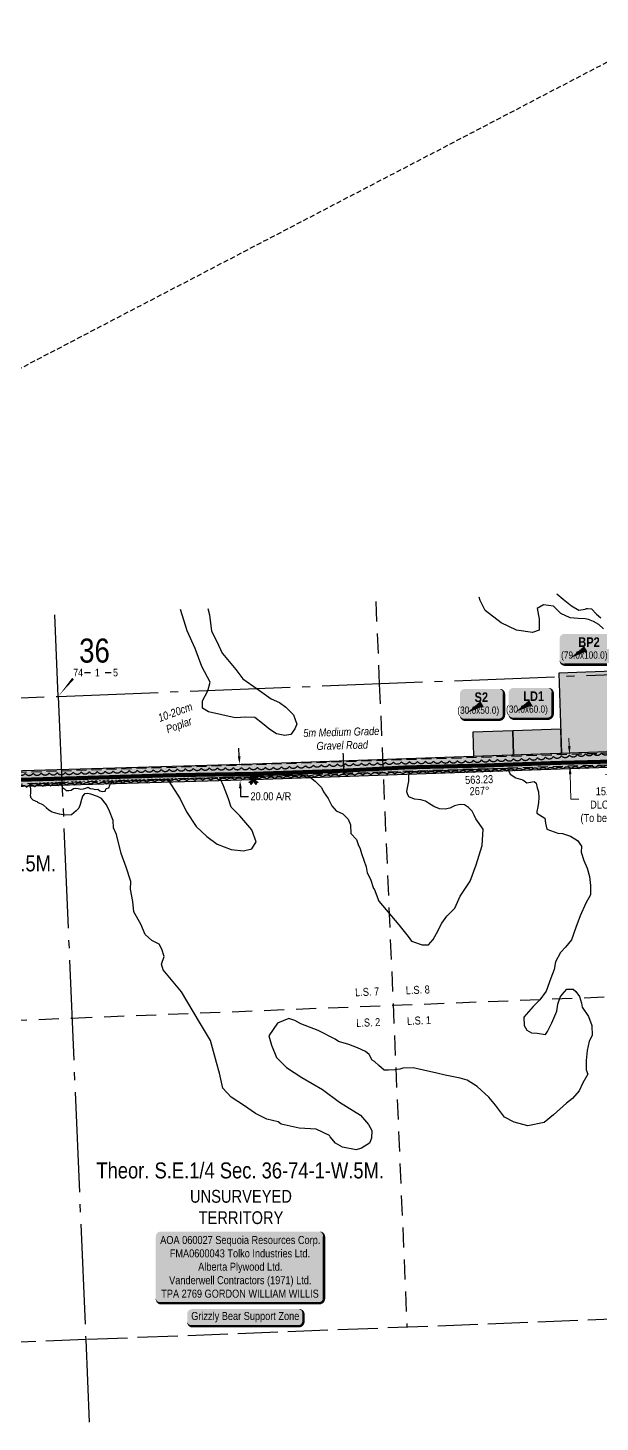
# Model space of a CAD drawing. Extents: x 686944 to 691954, y 6148394 to 6152199.
# Drawn here: x 688731 to 689446, y 6148460 to 6150202 of the extents above; entities that cross this region are included whole.
import ezdxf
from ezdxf.enums import TextEntityAlignment as Align

# ---------------------------------------------------------------- set-up
doc = ezdxf.new("R2010")
doc.units = 0
doc.header["$LTSCALE"] = 5
doc.header["$PDSIZE"] = 0.5
for name, pattern in [('0', [1, 1, 0]), ('foc-ACCESSROAD', [3.75, 2.5, -1.25]), ('foc-LSD', [8, 5, -3]), ('foc-QUARTERLINE', [33, 25, -3, 2, -3]), ('foc-TIELINE', [1.875, 1.25, -0.625]), ('foc-TOPO', [1, 0.2, -0.8]), ('foc-UNSURVEYED', [12.5, 10, -2.5])]:
    doc.linetypes.add(name, pattern=pattern)
doc.layers.get('Defpoints').update_dxf_attribs({"color": 9})
for name, color, linetype in [('10', 1, 'Continuous'), ('9', 3, 'Continuous'), ('AS-ROADS', 254, 'Continuous'), ('AS-SURFACE IMPACT', 7, 'Continuous'), ('AS-WILDLIFE-BLOCK', 131, 'Continuous'), ('C-SYMBOL', 7, 'Continuous'), ('F-AR', 190, 'foc-ACCESSROAD'), ('L-BD', 7, 'Continuous'), ('L-MON', 1, 'Continuous'), ('L-SECLBL', 7, 'Continuous'), ('L-SECQ', 8, 'foc-QUARTERLINE'), ('L-SECTION-LSD', 7, 'foc-LSD'), ('L-TIE', 7, 'foc-TIELINE'), ('L-UNS-T', 3, 'Continuous'), ('L-USEC', 7, 'foc-UNSURVEYED'), ('P-PROPOSED', 10, 'Continuous'), ('P-PROPOSED-H', 21, 'Continuous'), ('P-TEMP-BLOCKS', 250, 'Continuous'), ('P-TEMP-H', 41, 'Continuous'), ('P-TEMP_WORKSPACE', 46, 'Continuous'), ('P-TXT', 4, 'Continuous'), ('T-BUSH', 110, '0'), ('T-BUSH-T', 110, 'Continuous'), ('T-GENERAL', 48, 'foc-TOPO'), ('WETLAND', 143, 'Continuous')]:
    doc.layers.add(name, color=color, linetype=linetype)
doc.layers.add('F-AR-T', color=190, linetype='Continuous', lineweight=9)
doc.layers.add('T-TEXT', color=48, linetype='Continuous', lineweight=18)
doc.styles.add('100L', font='', dxfattribs={"height": 11})
doc.styles.add('175L', font='', dxfattribs={"height": 20})
doc.styles.add('80', font='', dxfattribs={"height": 10})
doc.styles.add('80CG', font='', dxfattribs={"height": 10})
doc.styles.add('80L', font='', dxfattribs={"height": 10})
doc.styles.add('BOLD', font='')
doc.styles.add('SIMPLEX', font='')
doc.styles.get('100L').set_extended_font_data('Arial Narrow')
doc.styles.get('175L').set_extended_font_data('Arial Narrow')
doc.styles.get('80').set_extended_font_data('Arial Narrow')
doc.styles.get('80CG').set_extended_font_data('Arial Narrow')
doc.styles.get('80L').set_extended_font_data('Arial Narrow')
doc.styles.get('BOLD').set_extended_font_data('Arial Narrow', bold=True)
doc.styles.get('SIMPLEX').set_extended_font_data('Arial Narrow')
doc.dimstyles.new('Compass 5 000', dxfattribs={"dimscale": 5, "dimtxt": 9, "dimasz": 2, "dimexe": 0.2, "dimexo": 0.0625, "dimgap": 0.5, "dimtad": 0, "dimtih": 1, "dimtoh": 1, "dimzin": 0, "dimdsep": 46, "dimtxsty": '80CG', "dimcen": 0.1, "dimse1": 1, "dimse2": 1, "dimclrd": 256, "dimclrt": 256, "dimaunit": 1, "dimadec": 4, "dimazin": 0, "dimtfac": 0.06, "dimtofl": 0, "dimtmove": 0, "dimatfit": 1, "dimfxl": 0.2, "dimtolj": 1, "dimtzin": 0, "dimlwd": -1, "dimarcsym": 0})

# ---------------------------------------------------------------- blocks, each defined once
blk = doc.blocks.new('L-SECLBL')
at = {"layer": '9', "color": 7}
for p, q in [((-5.1, -27.8), (-12.3, -27.8)), ((20.7, -27.8), (13.5, -27.8))]:
    blk.add_line(p, q, dxfattribs=at)
at = {"layer": '10', "color": 2, "style": 'SIMPLEX'}
blk.add_attdef('SEC', text='', height=30, dxfattribs=at).set_placement((0, 0), align=Align.MIDDLE)
at = {"layer": '10', "color": 5, "style": '80L'}
blk.add_attdef('TWP', text='', height=9.5, dxfattribs=at).set_placement((-14.4, -27.4), align=Align.MIDDLE_RIGHT)
blk.add_attdef('RGE', text='', height=9.5, dxfattribs=at).set_placement((3.6, -27.4), align=Align.MIDDLE_CENTER)
blk.add_attdef('MER', text='', height=9.5, dxfattribs=at).set_placement((23.2, -27.4), align=Align.MIDDLE_LEFT)
blk = doc.blocks.new('*U46')
h = blk.add_hatch(color=255)
edge = h.paths.add_edge_path()
edge.add_line((-99, -45.5), (99, -45.5))
edge.add_arc((99, -39.5), 6, 270, 360)
edge.add_line((105, -39.5), (105, 38))
edge.add_arc((99, 38), 6, 0, 90)
edge.add_line((99, 44), (-99, 44))
edge.add_arc((-99, 38), 6, 90, 180)
edge.add_line((-105, 38), (-105, -39.5))
edge.add_arc((-99, -39.5), 6, 180, 270)
at = {"color": 44, "flags": 128}
blk.add_lwpolyline([(-99, -45.5, 3, 3, 0), (99, -45.5, 3, 3, 0.414214), (105, -39.5, 3, 3, 0), (105, 38, 3, 0, 0.414214), (99, 44, 0, 0, 0), (-99, 44, 0, 0, 0.414214), (-105, 38, 0, 0, 0), (-105, -39.5, 0, 3, 0.414214)], format="xyseb", close=True, dxfattribs=at)
at = {"color": 44, "style": '80'}
blk.add_attdef('ENTER_TEXT_001', (-36, -5), '', height=10, dxfattribs=at)
blk = doc.blocks.new('*D52')
at = {"layer": 'Defpoints', "color": 0, "transparency": 16777216}
for p in [(689294.9, 6149291), (689295.4, 6149276), (689408.1, 6149279.7)]:
    blk.add_point(p, dxfattribs=at)
at = {"layer": 'F-AR-T', "transparency": 16777216}
for p, q in [((689407.2, 6149304.7), (689406.9, 6149314.7)), ((689408.4, 6149269.7), (689409.4, 6149238.5)), ((689409.4, 6149238.5), (689419.4, 6149238.5))]:
    blk.add_line(p, q, dxfattribs=at)
for points in [[(689408.9, 6149304.8), (689405.6, 6149304.6), (689407.6, 6149294.7)], [(689410.1, 6149269.8), (689406.7, 6149269.6), (689408.1, 6149279.7)]]:
    blk.add_solid(points, dxfattribs=at)
at = {"layer": 'F-AR-T', "transparency": 16777216, "insert": (689465.8, 6149238.5), "char_height": 10, "attachment_point": 5, "style": '80CG'}
blk.add_mtext('\\A1;Tolko\\P15.00 A/R\\PDLO 980747\\P(To be Amended)', dxfattribs=at)
blk = doc.blocks.new('TEMP')
h = blk.add_hatch(color=255)
h.dxf.hatch_style = 1
h.paths.add_polyline_path([(0, 0.25), (-0.67, 1.15), (-0.67, 0.67), (-1.15, 0.67), (-0.25, 0), (-1.15, -0.67), (-0.67, -0.67), (-0.67, -1.15), (0, -0.25), (0.67, -1.15), (0.67, -0.67), (1.15, -0.67), (0.25, 0), (1.15, 0.67), (0.67, 0.67), (0.67, 1.15)])
h.paths.add_polyline_path([(0.57, 0.85), (0.57, 0.57), (0.85, 0.57), (0.08, 0), (0.85, -0.57), (0.57, -0.57), (0.57, -0.85), (0, -0.08), (-0.57, -0.85), (-0.57, -0.57), (-0.85, -0.57), (-0.08, 0), (-0.85, 0.57), (-0.57, 0.57), (-0.57, 0.85), (0, 0.08)], flags=16)
h = blk.add_hatch(color=1)
h.dxf.hatch_style = 1
h.paths.add_polyline_path([(0, 0.08), (-0.57, 0.85), (-0.57, 0.57), (-0.85, 0.57), (-0.08, 0), (-0.85, -0.57), (-0.57, -0.57), (-0.57, -0.85), (0, -0.08), (0.57, -0.85), (0.57, -0.57), (0.85, -0.57), (0.08, 0), (0.85, 0.57), (0.57, 0.57), (0.57, 0.85)])
at = {"color": 1}
for p, q in [((-0.08, 0), (0.08, 0)), ((0, 0.08), (0, -0.08))]:
    blk.add_line(p, q, dxfattribs=at)
at = {"color": 255, "flags": 128}
blk.add_lwpolyline([(-0.25, 0), (-1.15, 0.67), (-0.67, 0.67), (-0.67, 1.15), (0, 0.25), (0.67, 1.15), (0.67, 0.67), (1.15, 0.67), (0.25, 0), (1.15, -0.67), (0.67, -0.67), (0.67, -1.15), (0, -0.25), (-0.67, -1.15), (-0.67, -0.67), (-1.15, -0.67)], close=True, dxfattribs=at)
at = {"color": 1, "flags": 128}
blk.add_lwpolyline([(-0.08, 0), (-0.85, 0.57), (-0.57, 0.57), (-0.57, 0.85), (0, 0.08), (0.57, 0.85), (0.57, 0.57), (0.85, 0.57), (0.08, 0), (0.85, -0.57), (0.57, -0.57), (0.57, -0.85), (0, -0.08), (-0.57, -0.85), (-0.57, -0.57), (-0.85, -0.57)], close=True, dxfattribs=at)
blk = doc.blocks.new('*D71')
at = {"layer": 'Defpoints', "color": 0, "transparency": 16777216}
for p in [(689474.9, 6149298.8), (688995.5, 6149282), (689475.6, 6149278.9)]:
    blk.add_point(p, dxfattribs=at)
at = {"layer": 'P-TXT', "transparency": 16777216}
for p, q in [((688995.2, 6149292), (688994.8, 6149302)), ((688996.6, 6149252), (688996.9, 6149242)), ((688996.9, 6149242), (689006.9, 6149242))]:
    blk.add_line(p, q, dxfattribs=at)
for points in [[(688996.9, 6149292.1), (688993.5, 6149291.9), (688995.5, 6149282)], [(688998.3, 6149252.1), (688994.9, 6149252), (688996.2, 6149262)]]:
    blk.add_solid(points, dxfattribs=at)
at = {"layer": 'P-TXT', "transparency": 16777216, "insert": (689034.7, 6149242), "char_height": 10, "attachment_point": 5, "style": '80CG'}
blk.add_mtext('\\A1;20.00 A/R', dxfattribs=at)
blk = doc.blocks.new('*U75')
h = blk.add_hatch(color=191)
edge = h.paths.add_edge_path()
edge.add_line((-21.5, -20), (21.5, -20))
edge.add_arc((21.5, -14), 6, 270, 360)
edge.add_line((27.5, -14), (27.5, 12.5))
edge.add_arc((21.5, 12.5), 6, 0, 90)
edge.add_line((21.5, 18.5), (-21.5, 18.5))
edge.add_arc((-21.5, 12.5), 6, 90, 180)
edge.add_line((-27.5, 12.5), (-27.5, -14))
edge.add_arc((-21.5, -14), 6, 180, 270)
at = {"color": 250, "flags": 128}
blk.add_lwpolyline([(-21.5, -20, 3, 3, 0), (21.5, -20, 3, 3, 0.414214), (27.5, -14, 3, 3, 0), (27.5, 12.5, 3, 0, 0.414214), (21.5, 18.5, 0, 0, 0), (-21.5, 18.5, 0, 0, 0.414214), (-27.5, 12.5, 0, 0, 0), (-27.5, -14, 0, 3, 0.414214)], format="xyseb", close=True, dxfattribs=at)
at = {"flags": 128}
blk.add_lwpolyline([(-19.1, -11.7, 0, 7.5, 0), (0, 0, 0, 0, 0)], format="xyseb", dxfattribs=at)
at = {"color": 250}
for tag, p, height, style in [('TEMP_AREA_W1_001', (-9.2, 2.2), 12, 'BOLD'), ('ENTER_TEXT_001', (-30.7, -12.5), 9, '80')]:
    blk.add_attdef(tag, p, '', height=height, dxfattribs=dict(at, style=style))
blk = doc.blocks.new('*U76')
h = blk.add_hatch(color=191)
edge = h.paths.add_edge_path()
edge.add_line((-26.5, -20), (26.5, -20))
edge.add_arc((26.5, -14), 6, 270, 360)
edge.add_line((32.5, -14), (32.5, 12.5))
edge.add_arc((26.5, 12.5), 6, 0, 90)
edge.add_line((26.5, 18.5), (-26.5, 18.5))
edge.add_arc((-26.5, 12.5), 6, 90, 180)
edge.add_line((-32.5, 12.5), (-32.5, -14))
edge.add_arc((-26.5, -14), 6, 180, 270)
at = {"color": 250, "flags": 128}
blk.add_lwpolyline([(-26.5, -20, 3, 3, 0), (26.5, -20, 3, 3, 0.414214), (32.5, -14, 3, 3, 0), (32.5, 12.5, 3, 0, 0.414214), (26.5, 18.5, 0, 0, 0), (-26.5, 18.5, 0, 0, 0.414214), (-32.5, 12.5, 0, 0, 0), (-32.5, -14, 0, 3, 0.414214)], format="xyseb", close=True, dxfattribs=at)
at = {"flags": 128}
blk.add_lwpolyline([(-19.1, -11.7, 0, 7.5, 0), (0, 0, 0, 0, 0)], format="xyseb", dxfattribs=at)
at = {"color": 250}
for tag, p, height, style in [('TEMP_AREA_W1_001', (-9.2, 2.2), 12, 'BOLD'), ('ENTER_TEXT_001', (-30.7, -12.5), 9, '80')]:
    blk.add_attdef(tag, p, '', height=height, dxfattribs=dict(at, style=style))
blk = doc.blocks.new('*U86')
h = blk.add_hatch(color=255)
edge = h.paths.add_edge_path()
edge.add_line((-66.5, -11.5), (66.5, -11.5))
edge.add_arc((66.5, -5.5), 6, 270, 360)
edge.add_line((72.5, -5.5), (72.5, 4))
edge.add_arc((66.5, 4), 6, 0, 90)
edge.add_line((66.5, 10), (-66.5, 10))
edge.add_arc((-66.5, 4), 6, 90, 180)
edge.add_line((-72.5, 4), (-72.5, -5.5))
edge.add_arc((-66.5, -5.5), 6, 180, 270)
at = {"color": 131, "flags": 128}
blk.add_lwpolyline([(-66.5, -11.5, 3, 3, 0), (66.5, -11.5, 3, 3, 0.414214), (72.5, -5.5, 3, 3, 0), (72.5, 4, 3, 0, 0.414214), (66.5, 10, 0, 0, 0), (-66.5, 10, 0, 0, 0.414214), (-72.5, 4, 0, 0, 0), (-72.5, -5.5, 0, 3, 0.414214)], format="xyseb", close=True, dxfattribs=at)
at = {"color": 131, "style": '80'}
blk.add_attdef('ENTER_TEXT_001', (-36, -5), '', height=10, dxfattribs=at)

msp = doc.modelspace()

# ---------------------------------------------------------------- hatches: boundary and pattern name
at = {"layer": 'P-PROPOSED-H'}
h = msp.add_hatch(color=256, dxfattribs=at)
h.dxf.hatch_style = 1
h.paths.add_polyline_path([(687654.485, 6149219.345), (687653.756, 6149239.33), (687988.175, 6149251.529), (687987.846, 6149246.527), (687995.889, 6149246.82), (687996.218, 6149251.822), (688010.602, 6149252.347), (688523.204, 6149268.607), (689012.31, 6149282.59), (689574.926, 6149302.356), (689575.784, 6149282.375), (689012.947, 6149262.602), (688523.807, 6149248.618), (688011.284, 6149232.36), (687994.898, 6149231.762), (687986.855, 6149231.469)])
at = {"layer": 'P-TEMP-H'}
h = msp.add_hatch(color=256, dxfattribs=at)
h.dxf.hatch_style = 1
h.paths.add_polyline_path([(689473.157, 6149398.833), (689394.212, 6149396.06), (689397.723, 6149296.13), (689476.667, 6149298.904)])
h = msp.add_hatch(color=256, dxfattribs=at)
h.dxf.hatch_style = 1
h.paths.add_polyline_path([(689287.801, 6149292.268), (689337.765, 6149294.024), (689336.712, 6149324.003), (689286.747, 6149322.247)])
h = msp.add_hatch(color=256, dxfattribs=at)
h.dxf.hatch_style = 1
h.paths.add_polyline_path([(689337.765, 6149294.024), (689397.723, 6149296.13), (689396.67, 6149326.109), (689336.712, 6149324.003)])

# ---------------------------------------------------------------- linework, layer by layer
at = {"layer": 'AS-ROADS', "const_width": 5, "flags": 128}
msp.add_lwpolyline([(688703.328, 6149262.095), (688803.163, 6149265.018), (688909.789, 6149268.34), (689012.755, 6149270.099), (689117.363, 6149273.668), (689204.207, 6149278.146), (689301.887, 6149280.52), (689390.27, 6149283.681), (689469.855, 6149285.726)], dxfattribs=at)
at = {"layer": 'F-AR', "flags": 128}
msp.add_lwpolyline([(687049.245, 6149211.658), (687149.161, 6149215.509), (687329.503, 6149222.486), (687349.616, 6149223.24), (687355.096, 6149223.446), (687951.074, 6149245.185), (687981.226, 6149246.285), (687987.846, 6149246.527), (687995.889, 6149246.82), (688447.522, 6149263.294), (688773.156, 6149273.947), (689420.018, 6149295.109), (689575.062, 6149299.192), (689575.706, 6149284.193), (689420.461, 6149280.104), (688773.799, 6149258.949), (688448.041, 6149248.291), (688011.284, 6149232.36), (688003.282, 6149232.068), (687981.867, 6149231.287), (687951.714, 6149230.187), (687355.659, 6149208.445), (687149.8, 6149200.512), (687049.883, 6149196.661)], dxfattribs=at)
at = {"layer": 'L-SECLBL', "flags": 128}
msp.add_lwpolyline([(688769.175, 6149366.852, 0, 3, 0), (688787.703, 6149389.139, 3, 3, 0)], format="xyseb", dxfattribs=at)
at = {"layer": 'L-SECQ'}
for p, q in [((688769.175, 6149366.851), (688764.808, 6149468.742)), ((688769.174, 6149366.852), (689570.792, 6149398.619)), ((687967.372, 6149335.076), (688769.175, 6149366.851)), ((688769.174, 6149366.852), (688803.619, 6148563.209)), ((688803.619, 6148563.209), (688808.034, 6148460.199))]:
    msp.add_line(p, q, dxfattribs=at)
at = {"layer": 'L-SECTION-LSD'}
for p, q in [((689165.663, 6149485.601), (689170.08, 6149382.739)), ((689170.08, 6149382.739), (689204.602, 6148578.778)), ((688786.397, 6148965.031), (689588.266, 6148996.933)), ((688385.459, 6148949.08), (688786.397, 6148965.031))]:
    msp.add_line(p, q, dxfattribs=at)
at = {"layer": 'L-TIE'}
msp.add_line((687654.485, 6149219.345), (689536.294, 6150202.057), dxfattribs=at)
at = {"layer": 'L-USEC'}
for p, q in [((689605.327, 6148594.337), (688803.619, 6148563.209)), ((688803.619, 6148563.209), (688001.696, 6148531.18)), ((688803.619, 6148563.209), (688803.619, 6148563.209))]:
    msp.add_line(p, q, dxfattribs=at)
at = {"layer": 'P-PROPOSED', "flags": 128}
msp.add_lwpolyline([(687654.485, 6149219.345), (687653.756, 6149239.33), (687988.175, 6149251.529), (687987.846, 6149246.527), (687995.889, 6149246.82), (687996.218, 6149251.822), (688010.602, 6149252.347), (688523.204, 6149268.607), (689012.31, 6149282.59), (689574.926, 6149302.356), (689575.784, 6149282.375), (689012.947, 6149262.602), (688523.807, 6149248.618), (688011.284, 6149232.36), (687994.898, 6149231.762), (687986.855, 6149231.469), (687654.485, 6149219.345), (687654.485, 6149219.345)], close=True, dxfattribs=at)
at = {"layer": 'P-TEMP_WORKSPACE', "flags": 128}
for points in [[(689473.157, 6149398.833), (689394.212, 6149396.06), (689397.723, 6149296.13), (689476.667, 6149298.904)], [(689287.801, 6149292.268), (689337.765, 6149294.024), (689336.712, 6149324.003), (689286.747, 6149322.247)], [(689337.765, 6149294.024), (689397.723, 6149296.13), (689396.67, 6149326.109), (689336.712, 6149324.003)]]:
    msp.add_lwpolyline(points, close=True, dxfattribs=at)
at = {"layer": 'T-BUSH', "flags": 128}
for points in [[(688353.319, 6149284.781, 0.52056705), (688349.415, 6149275.591, 0.52056705), (688347.165, 6149265.848, 0.52056705), (688348.784, 6149258.4, 0.52056705), (688358.777, 6149258.772, 0.52056705), (688368.769, 6149259.144, 0.52056705), (688378.761, 6149259.516, 0.52056705), (688388.753, 6149259.888, 0.52056705), (688398.746, 6149260.245, 0.52056705), (688408.742, 6149260.482, 0.52056705), (688418.739, 6149260.719, 0.52056705), (688428.735, 6149260.956, 0.52056705), (688438.731, 6149261.193, 0.52056705), (688448.727, 6149261.43, 0.52056705), (688458.722, 6149261.711, 0.52056705), (688468.714, 6149262.107, 0.52056705), (688478.705, 6149262.503, 0.52056705), (688488.696, 6149262.899, 0.52056705), (688498.687, 6149263.296, 0.52056705), (688508.679, 6149263.692, 0.52056705), (688518.674, 6149263.976, 0.52056705), (688528.669, 6149264.243, 0.52056705), (688538.665, 6149264.51, 0.52056705), (688548.66, 6149264.777, 0.52056705), (688558.656, 6149265.044, 0.52056705), (688568.651, 6149265.311, 0.52056705), (688578.646, 6149265.614, 0.52056705), (688588.639, 6149265.953, 0.52056705), (688598.633, 6149266.293, 0.52056705), (688608.626, 6149266.632, 0.52056705), (688618.619, 6149266.971, 0.52056705), (688628.613, 6149267.31, 0.52056705), (688638.592, 6149267.938, 0.52056705), (688648.569, 6149268.601, 0.52056705), (688658.468, 6149269.931, 0.52056705), (688668.328, 6149271.593, 0.52056705), (688678.188, 6149273.254, 0.52056705), (688688.111, 6149273.519, 0.52056705), (688698.077, 6149272.702, 0.52056705), (688708.043, 6149271.886, 0.52056705), (688718.008, 6149271.069, 0.52056705), (688727.987, 6149270.692, 0.52056705), (688737.984, 6149270.907, 0.52056705), (688747.981, 6149271.122, 0.52056705), (688757.978, 6149271.336, 0.52056705), (688767.974, 6149271.58, 0.52056705), (688777.969, 6149271.869, 0.52056705), (688787.964, 6149272.157, 0.52056705), (688797.959, 6149272.446, 0.52056705), (688807.954, 6149272.735, 0.52056705), (688817.948, 6149273.029, 0.52056705), (688827.943, 6149273.336, 0.52056705), (688837.937, 6149273.644, 0.52056705), (688847.932, 6149273.952, 0.52056705), (688857.926, 6149274.259, 0.52056705), (688867.92, 6149274.567, 0.52056705), (688877.915, 6149274.874, 0.52056705), (688887.909, 6149275.188, 0.52056705), (688897.903, 6149275.516, 0.52056705), (688907.896, 6149275.843, 0.52056705), (688917.89, 6149276.17, 0.52056705), (688927.884, 6149276.497, 0.52056705), (688937.878, 6149276.824, 0.52056705), (688947.872, 6149277.151, 0.52056705), (688957.865, 6149277.478, 0.52056705), (688967.863, 6149277.643, 0.52056705), (688977.861, 6149277.743, 0.52056705), (688987.86, 6149277.843, 0.52056705), (688997.858, 6149277.942, 0.52056705), (689007.857, 6149278.042, 0.52056705), (689017.856, 6149278.142, 0.52056705), (689027.854, 6149278.241, 0.52056705), (689037.853, 6149278.35, 0.52056705), (689047.838, 6149278.879, 0.52056705), (689057.823, 6149279.408, 0.52056705), (689067.808, 6149279.937, 0.52056705), (689077.793, 6149280.466, 0.52056705), (689087.778, 6149280.995, 0.52056705), (689097.763, 6149281.524, 0.52056705), (689107.748, 6149282.053, 0.52056705), (689117.735, 6149282.538, 0.52056705), (689127.729, 6149282.87, 0.52056705), (689137.723, 6149283.202, 0.52056705), (689147.716, 6149283.534, 0.52056705), (689157.71, 6149283.866, 0.52056705), (689167.703, 6149284.198, 0.52056705), (689177.697, 6149284.53, 0.52056705), (689187.691, 6149284.862, 0.52056705), (689197.684, 6149285.195, 0.52056705), (689207.681, 6149285.395, 0.52056705), (689217.679, 6149285.581, 0.52056705), (689227.676, 6149285.768, 0.52056705), (689237.673, 6149285.955, 0.52056705), (689247.671, 6149286.141, 0.52056705), (689257.668, 6149286.328, 0.52056705), (689267.665, 6149286.515, 0.52056705), (689277.663, 6149286.704, 0.52056705), (689287.655, 6149287.081, 0.52056705), (689297.647, 6149287.459, 0.52056705), (689307.639, 6149287.837, 0.52056705), (689317.631, 6149288.215, 0.52056705), (689327.623, 6149288.592, 0.52056705), (689337.615, 6149288.97, 0.52056705), (689347.607, 6149289.348, 0.52056705), (689357.599, 6149289.726, 0.52056705), (689367.583, 6149290.231, 0.52056705), (689377.547, 6149291.061, 0.52056705), (689387.512, 6149291.891, 0.52056705), (689397.477, 6149292.722, 0.52056705), (689407.441, 6149293.552, 0.52056705), (689417.406, 6149294.383, 0.52056705), (689427.37, 6149295.213, 0.52056705), (689437.357, 6149295.7, 0.52056705), (689447.346, 6149296.157, 0.52056705), (689457.334, 6149296.614, 0.52056705), (689467.323, 6149297.07, 0.52056705), (689477.312, 6149297.527, 0.52056705), (689487.3, 6149297.984, 0.52056705), (689497.289, 6149298.44, 0.52056705), (689507.28, 6149298.85, 0.52056705), (689517.272, 6149299.223, 0.52056705), (689527.264, 6149299.597, 0.52056705), (689537.256, 6149299.97, 0.52056705), (689547.248, 6149300.343, 0.52056705), (689557.24, 6149300.717, 0.52056705), (689567.235, 6149300.983, 0.52056705), (689577.234, 6149301.078, 0.52056705), (689587.232, 6149301.172, 0.52056705), (689597.231, 6149301.267, 0.52056705), (689607.23, 6149301.362, 0.52056705), (689617.16, 6149302.279, 0.52056705), (689627.038, 6149303.833, 0.52056705), (689636.916, 6149305.387, 0.52056705), (689646.793, 6149306.941, 0.52056705), (689656.671, 6149308.495, 0.52056705), (689666.548, 6149310.049, 0.52056705), (689676.426, 6149311.603, 0.52056705), (689686.304, 6149313.157, 0.52056705), (689695.852, 6149315.965, 0.52056705), (689705.22, 6149319.462, 0.52056705), (689714.587, 6149322.96, 0.52056705), (689723.759, 6149326.879, 0.52056705), (689732.483, 6149331.765, 0.52056705), (689741.207, 6149336.651, 0.52056705), (689749.931, 6149341.537, 0.52056705), (689758.655, 6149346.424, 0.52056705), (689767.24, 6149351.546, 0.52056705), (689775.755, 6149356.788, 0.52056705), (689784.27, 6149362.029, 0.52056705), (689792.786, 6149367.271, 0.52056705), (689801.301, 6149372.512, 0.52056705), (689809.816, 6149377.754, 0.52056705), (689818.331, 6149382.995, 0.52056705), (689826.847, 6149388.237, 0.52056705), (689835.132, 6149393.827, 0.52056705), (689843.299, 6149399.595, 0.52056705), (689851.467, 6149405.363, 0.52056705), (689859.635, 6149411.131, 0.52056705), (689867.803, 6149416.899, 0.52056705), (689875.97, 6149422.668, 0.52056705), (689884.138, 6149428.436, 0.52056705), (689892.306, 6149434.204, 0.52056705), (689900.473, 6149439.972, 0.52056705), (689908.835, 6149445.454, 0.52056705), (689917.214, 6149450.91, 0.52056705), (689925.594, 6149456.366, 0.52056705), (689933.973, 6149461.822, 0.52056705), (689942.352, 6149467.278, 0.52056705), (689951.134, 6149472.003, 0.52056705), (689960.244, 6149476.124, 0.52056705), (689969.691, 6149479.148, 0.52056705), (689979.556, 6149480.78, 0.52056705), (689989.421, 6149482.412, 0.52056705), (689999.411, 6149482.442, 0.52056705), (690009.409, 6149482.333, 0.52056705), (690019.408, 6149482.224, 0.52056705), (690029.406, 6149482.16, 0.52056705), (690039.405, 6149482.138, 0.52056705), (690049.405, 6149482.116, 0.52056705), (690059.404, 6149482.094, 0.52056705), (690069.403, 6149482.073, 0.52056705), (690079.402, 6149482.051, 0.52056705), (690088.992, 6149484.275, 0.52056705), (690098.341, 6149487.822, 0.52056705), (690107.026, 6149492.363, 0.52056705), (690113.884, 6149499.639, 0.52056705), (690120.49, 6149507.14, 0.52056705), (690126.927, 6149514.792, 0.52056705), (690133.364, 6149522.444, 0.52056705), (690139.801, 6149530.095, 0.52056705), (690146.238, 6149537.747, 0.52056705), (690152.675, 6149545.398, 0.52056705), (690158.977, 6149553.158, 0.52056705), (690164.998, 6149561.141, 0.52056705), (690171.221, 6149568.962, 0.52056705), (690177.713, 6149576.567, 0.52056705), (690184.177, 6149584.193, 0.52056705), (690189.6, 6149592.593, 0.52056705), (690195.023, 6149600.994, 0.52056705), (690200.446, 6149609.395, 0.52056705), (690205.977, 6149617.714, 0.52056705), (690212.674, 6149625.14, 0.52056705), (690219.371, 6149632.565, 0.52056705), (690225.553, 6149640.392, 0.52056705), (690231.12, 6149648.698, 0.52056705), (690236.687, 6149657.004, 0.52056705), (690242.253, 6149665.31, 0.52056705), (690247.82, 6149673.616, 0.52056705), (690253.387, 6149681.922, 0.52056705), (690258.742, 6149690.363, 0.52056705), (690263.889, 6149698.936, 0.52056705), (690269.035, 6149707.509, 0.52056705), (690274.182, 6149716.082, 0.52056705), (690279.328, 6149724.655, 0.52056705), (690284.474, 6149733.228, 0.52056705), (690289.621, 6149741.801, 0.52056705), (690294.767, 6149750.374, 0.52056705), (690299.458, 6149759.205, 0.52056705), (690304.149, 6149768.035, 0.52056705), (690308.839, 6149776.866, 0.52056705), (690313.53, 6149785.697, 0.52056705), (690319.281, 6149793.804, 0.52056705), (690325.823, 6149801.366, 0.52056705), (690332.365, 6149808.928, 0.52056705), (690338.907, 6149816.49, 0.52056705), (690345.372, 6149824.117, 0.52056705), (690351.751, 6149831.818, 0.52056705), (690358.129, 6149839.518, 0.52056705), (690364.508, 6149847.219, 0.52056705), (690370.886, 6149854.919, 0.52056705), (690377.264, 6149862.62, 0.52056705), (690383.643, 6149870.32, 0.52056705), (690390.021, 6149878.021, 0.52056705), (690396.4, 6149885.721, 0.52056705), (690402.669, 6149893.51, 0.52056705), (690408.892, 6149901.337, 0.52056705), (690415.115, 6149909.163, 0.52056705), (690421.339, 6149916.99, 0.52056705), (690427.562, 6149924.817, 0.52056705), (690435.815, 6149930.219, 0.52056705), (690444.665, 6149934.873, 0.52056705), (690453.569, 6149939.409, 0.52056705), (690462.897, 6149943.011, 0.52056705), (690472.225, 6149946.612, 0.52056705), (690481.553, 6149950.214, 0.52056705), (690490.911, 6149953.717, 0.52056705), (690500.674, 6149955.877, 0.52056705), (690510.437, 6149958.037, 0.52056705), (690520.2, 6149960.198, 0.52056705), (690529.965, 6149962.35, 0.52056705), (690539.962, 6149962.255, 0.52056705), (690549.96, 6149962.121, 0.52056705), (690559.958, 6149961.988, 0.52056705), (690569.956, 6149961.855, 0.52056705), (690579.926, 6149961.185, 0.52056705), (690589.881, 6149960.249, 0.52056705), (690599.836, 6149959.313, 0.52056705), (690609.792, 6149958.378, 0.52056705), (690619.747, 6149957.442, 0.52056705), (690629.702, 6149956.507, 0.52056705), (690639.638, 6149955.456, 0.52056705), (690649.296, 6149952.867, 0.52056705), (690658.954, 6149950.278, 0.52056705), (690668.612, 6149947.689, 0.52056705), (690677.746, 6149943.785, 0.52056705), (690686.509, 6149938.97, 0.52056705), (690695.273, 6149934.155, 0.52056705), (690703.26, 6149928.147, 0.52056705), (690711.261, 6149922.156, 0.52056705), (690719.835, 6149917.012, 0.52056705), (690728.409, 6149911.868, 0.52056705), (690736.979, 6149908.723, 0.52056705), (690745.531, 6149913.905, 0.52056705), (690751.557, 6149919.516, 0.52056705)], [(688356.956, 6149206.901, -0.52056705), (688353.764, 6149216.377, -0.52056705), (688351.35, 6149226.074, -0.52056705), (688355.455, 6149233.443, -0.52056705), (688361.312, 6149241.121, -0.52056705), (688370.251, 6149243, -0.52056705), (688380.242, 6149243.381, -0.52056705), (688390.234, 6149243.762, -0.52056705), (688400.226, 6149244.143, -0.52056705), (688410.218, 6149244.524, -0.52056705), (688420.211, 6149244.885, -0.52056705), (688430.204, 6149245.228, -0.52056705), (688440.197, 6149245.572, -0.52056705), (688450.19, 6149245.915, -0.52056705), (688460.183, 6149246.258, -0.52056705), (688470.177, 6149246.602, -0.52056705), (688480.17, 6149246.945, -0.52056705), (688490.163, 6149247.288, -0.52056705), (688500.156, 6149247.632, -0.52056705), (688510.15, 6149247.972, -0.52056705), (688520.143, 6149248.312, -0.52056705), (688530.136, 6149248.652, -0.52056705), (688540.13, 6149248.992, -0.52056705), (688550.123, 6149249.332, -0.52056705), (688560.116, 6149249.671, -0.52056705), (688570.11, 6149250.013, -0.52056705), (688580.101, 6149250.392, -0.52056705), (688590.093, 6149250.772, -0.52056705), (688600.085, 6149251.152, -0.52056705), (688610.077, 6149251.532, -0.52056705), (688620.07, 6149251.825, -0.52056705), (688630.067, 6149251.616, -0.52056705), (688640.064, 6149251.407, -0.52056705), (688650.061, 6149251.197, -0.52056705), (688660.058, 6149250.988, -0.52056705), (688670.054, 6149250.779, -0.52056705), (688680.049, 6149250.704, -0.52056705), (688690.034, 6149251.232, -0.52056705), (688700.02, 6149251.76, -0.52056705), (688710.005, 6149252.289, -0.52056705), (688719.99, 6149252.817, -0.52056705), (688729.975, 6149253.345, -0.52056705), (688739.96, 6149253.874, -0.52056705), (688749.945, 6149254.402, -0.52056705), (688759.931, 6149254.931, -0.52056705), (688769.916, 6149255.459, -0.52056705), (688779.906, 6149255.875, -0.52056705), (688789.9, 6149256.195, -0.52056705), (688799.894, 6149256.515, -0.52056705), (688809.888, 6149256.835, -0.52056705), (688819.882, 6149257.155, -0.52056705), (688829.876, 6149257.475, -0.52056705), (688839.87, 6149257.795, -0.52056705), (688849.864, 6149258.115, -0.52056705), (688859.855, 6149258.512, -0.52056705), (688869.846, 6149258.915, -0.52056705), (688879.837, 6149259.317, -0.52056705), (688889.828, 6149259.72, -0.52056705), (688899.819, 6149260.123, -0.52056705), (688909.81, 6149260.526, -0.52056705), (688919.801, 6149260.928, -0.52056705), (688929.792, 6149261.331, -0.52056705), (688939.783, 6149261.734, -0.52056705), (688949.78, 6149261.903, -0.52056705), (688959.778, 6149262.067, -0.52056705), (688969.776, 6149262.231, -0.52056705), (688979.774, 6149262.395, -0.52056705), (688989.771, 6149262.558, -0.52056705), (688999.769, 6149262.722, -0.52056705), (689009.765, 6149262.962, -0.52056705), (689019.76, 6149263.267, -0.52056705), (689029.754, 6149263.571, -0.52056705), (689039.749, 6149263.876, -0.52056705), (689049.743, 6149264.18, -0.52056705), (689059.738, 6149264.484, -0.52056705), (689069.732, 6149264.789, -0.52056705), (689079.725, 6149265.124, -0.52056705), (689089.713, 6149265.594, -0.52056705), (689099.702, 6149266.064, -0.52056705), (689109.69, 6149266.534, -0.52056705), (689119.678, 6149267.004, -0.52056705), (689129.666, 6149267.474, -0.52056705), (689139.654, 6149267.944, -0.52056705), (689149.642, 6149268.414, -0.52056705), (689159.63, 6149268.884, -0.52056705), (689169.62, 6149269.286, -0.52056705), (689179.617, 6149269.481, -0.52056705), (689189.615, 6149269.677, -0.52056705), (689199.612, 6149269.872, -0.52056705), (689209.609, 6149270.068, -0.52056705), (689219.606, 6149270.263, -0.52056705), (689229.603, 6149270.473, -0.52056705), (689239.599, 6149270.719, -0.52056705), (689249.595, 6149270.966, -0.52056705), (689259.591, 6149271.212, -0.52056705), (689269.587, 6149271.459, -0.52056705), (689279.584, 6149271.705, -0.52056705), (689289.58, 6149271.952, -0.52056705), (689299.574, 6149272.244, -0.52056705), (689309.564, 6149272.666, -0.52056705), (689319.555, 6149273.087, -0.52056705), (689329.545, 6149273.509, -0.52056705), (689339.535, 6149273.93, -0.52056705), (689349.525, 6149274.352, -0.52056705), (689359.516, 6149274.774, -0.52056705), (689369.507, 6149275.151, -0.52056705), (689379.501, 6149275.474, -0.52056705), (689389.495, 6149275.797, -0.52056705), (689399.489, 6149276.121, -0.52056705), (689409.483, 6149276.444, -0.52056705), (689419.477, 6149276.767, -0.52056705), (689429.471, 6149277.09, -0.52056705), (689439.459, 6149277.549, -0.52056705), (689449.446, 6149278.045, -0.52056705), (689459.433, 6149278.541, -0.52056705), (689469.42, 6149279.037, -0.52056705), (689479.406, 6149279.533, -0.52056705), (689489.393, 6149280.029, -0.52056705), (689499.38, 6149280.525, -0.52056705), (689509.373, 6149280.84, -0.52056705), (689519.37, 6149281.087, -0.52056705), (689529.366, 6149281.334, -0.52056705), (689539.362, 6149281.58, -0.52056705), (689549.358, 6149281.827, -0.52056705), (689559.354, 6149282.074, -0.52056705), (689569.347, 6149282.406, -0.52056705), (689579.338, 6149282.805, -0.52056705), (689589.329, 6149283.204, -0.52056705), (689599.321, 6149283.602, -0.52056705), (689609.312, 6149284.001, -0.52056705), (689619.303, 6149284.4, -0.52056705), (689629.294, 6149284.798, -0.52056705), (689639.285, 6149285.197, -0.52056705), (689649.253, 6149285.913, -0.52056705), (689659.194, 6149286.992, -0.52056705), (689669.134, 6149288.071, -0.52056705), (689679.075, 6149289.151, -0.52056705), (689689.016, 6149290.23, -0.52056705), (689698.153, 6149294.235, -0.52056705), (689707.253, 6149298.379, -0.52056705), (689716.372, 6149302.481, -0.52056705), (689725.491, 6149306.584, -0.52056705), (689734.18, 6149311.527, -0.52056705), (689742.846, 6149316.516, -0.52056705), (689751.512, 6149321.505, -0.52056705), (689760.177, 6149326.494, -0.52056705), (689768.843, 6149331.482, -0.52056705), (689777.324, 6149336.774, -0.52056705), (689785.736, 6149342.18, -0.52056705), (689794.147, 6149347.587, -0.52056705), (689802.558, 6149352.994, -0.52056705), (689810.97, 6149358.4, -0.52056705), (689819.381, 6149363.807, -0.52056705), (689827.792, 6149369.214, -0.52056705), (689836.204, 6149374.62, -0.52056705), (689844.52, 6149380.169, -0.52056705), (689852.723, 6149385.886, -0.52056705), (689860.926, 6149391.604, -0.52056705), (689869.129, 6149397.322, -0.52056705), (689877.333, 6149403.039, -0.52056705), (689885.536, 6149408.757, -0.52056705), (689893.739, 6149414.475, -0.52056705), (689901.942, 6149420.192, -0.52056705), (689910.145, 6149425.91, -0.52056705), (689918.548, 6149431.328, -0.52056705), (689926.981, 6149436.7, -0.52056705), (689935.414, 6149442.073, -0.52056705), (689943.848, 6149447.445, -0.52056705), (689952.281, 6149452.818, -0.52056705), (689961.524, 6149456.596, -0.52056705), (689970.834, 6149460.245, -0.52056705), (689980.144, 6149463.894, -0.52056705), (689990.004, 6149465.314, -0.52056705), (689999.99, 6149465.322, -0.52056705), (690009.986, 6149465.091, -0.52056705), (690019.983, 6149464.859, -0.52056705), (690029.981, 6149464.783, -0.52056705), (690039.98, 6149464.796, -0.52056705), (690049.979, 6149464.808, -0.52056705), (690059.978, 6149464.821, -0.52056705), (690069.977, 6149464.834, -0.52056705), (690079.976, 6149464.846, -0.52056705), (690089.686, 6149466.352, -0.52056705), (690098.885, 6149470.272, -0.52056705), (690108.083, 6149474.192, -0.52056705), (690116.755, 6149478.968, -0.52056705), (690124.291, 6149485.54, -0.52056705), (690131.482, 6149492.432, -0.52056705), (690137.411, 6149500.484, -0.52056705), (690143.34, 6149508.536, -0.52056705), (690149.269, 6149516.588, -0.52056705), (690155.198, 6149524.64, -0.52056705), (690161.126, 6149532.691, -0.52056705), (690167.055, 6149540.743, -0.52056705), (690173.744, 6149548.175, -0.52056705), (690181.622, 6149549.079, -0.52056705), (690190.931, 6149541.965, -0.52056705)]]:
    msp.add_lwpolyline(points, format="xyb", dxfattribs=at)
at = {"layer": 'T-GENERAL', "flags": 128}
msp.add_lwpolyline([(688735.879, 6149258.39), (688808.248, 6149261.414), (688917.535, 6149264.386), (689001.808, 6149266.367)], dxfattribs=at)
at = {"layer": 'WETLAND', "linetype": 'Continuous'}
for points in [[(689449.884, 6149451.443), (689444.037, 6149456.56), (689437.605, 6149460.507), (689431.466, 6149462.992), (689427.289, 6149463.748), (689418.194, 6149464.059), (689408.47, 6149465), (689396.591, 6149470.405), (689387.561, 6149479.68), (689375.069, 6149481.464), (689367.218, 6149476.825), (689369.716, 6149463.62), (689369.716, 6149449.701), (689361.508, 6149446.489), (689341.522, 6149449.701), (689322.25, 6149458.623), (689302.265, 6149474.326), (689295.841, 6149486.817), (689294.594, 6149491.023)], [(689391.651, 6149495.105), (689399.695, 6149488.245), (689410.044, 6149480.037), (689419.323, 6149474.683), (689419.309, 6149474.554), (689427.249, 6149475.991), (689428.688, 6149476.587), (689430.033, 6149476.495), (689435.12, 6149476.148), (689441.406, 6149469.57), (689446.668, 6149465.184)], [(688955.977, 6149476.782), (688958.276, 6149468.842), (688960.726, 6149448.258), (688967.098, 6149435.515), (688973.959, 6149420.812), (688974.111, 6149420.544), (688974.157, 6149420.508), (688990.831, 6149400.636), (688999.751, 6149388.776), (689017.579, 6149376.212), (689034.914, 6149363.634), (689045.561, 6149359.248), (689053.186, 6149353.356), (689063.008, 6149343.763), (689067.119, 6149332.343), (689064.607, 6149326.176), (689059.81, 6149319.323), (689052.273, 6149318.181), (689041.766, 6149320.009), (689033.315, 6149325.49), (689024.407, 6149332.799), (689014.585, 6149340.565), (689003.622, 6149341.022), (688989.917, 6149339.88), (688956.821, 6149347.409), (688949.284, 6149352.185), (688949.139, 6149361.127), (688956.158, 6149373.722), (688958.766, 6149384.544), (688948.474, 6149404.148), (688940.142, 6149426.693), (688930.339, 6149448.748), (688924.458, 6149467.372), (688922.019, 6149475.354)]]:
    msp.add_lwpolyline(points, dxfattribs=at)

# ---------------------------------------------------------------- block references
at = {"layer": 'AS-SURFACE IMPACT'}
ref = msp.add_blockref('*U46', (688996.03, 6148654.214), dxfattribs=at)
ref.add_attrib('ENTER_TEXT_001', 'AOA 060027 Sequoia Resources Corp.', (688896.538, 6148682.742), dxfattribs={"layer": '0', "color": 44, "height": 10, "style": '80'})
ref.add_attrib('ENTER_TEXT_002', 'FMA0600043 Tolko Industries Ltd.', (688908.472, 6148666.034), dxfattribs={"layer": '0', "color": 44, "height": 10, "style": '80'})
ref.add_attrib('ENTER_TEXT_003', 'Alberta Plywood Ltd.', (688943.984, 6148649.368), dxfattribs={"layer": '0', "color": 44, "height": 10, "style": '80'})
ref.add_attrib('ENTER_TEXT_004', 'Vanderwell Contractors (1971) Ltd.', (688907.667, 6148632.524), dxfattribs={"layer": '0', "color": 44, "height": 10, "style": '80'})
ref.add_attrib('ENTER_TEXT_005', 'TPA 2769 GORDON WILLIAM WILLIS', (688897.821, 6148615.679), dxfattribs={"layer": '0', "color": 44, "height": 10, "style": '80'})
at = {"layer": 'AS-WILDLIFE-BLOCK', "color": 3}
ref = msp.add_blockref('*U86', (689002.811, 6148591.423), dxfattribs=dict(at, xscale=0.99991162, yscale=0.99991162, zscale=0.99991162))
ref.add_attrib('ENTER_TEXT_001', 'Grizzly Bear Support Zone', (688935.252, 6148587.805), dxfattribs={"layer": '0', "color": 131, "height": 9.99912, "style": '80'})
at = {"layer": 'L-MON', "color": 1, "xscale": 4.999558100000018, "yscale": 4.999558100000018, "zscale": 4.999558100000018}
msp.add_blockref('TEMP', (689012.947, 6149262.602), dxfattribs=at)
at = {"layer": 'L-SECLBL'}
msp.add_blockref('L-SECLBL', (688814.51, 6149424.081), dxfattribs=at).add_auto_attribs({'SEC': '36', 'TWP': '74', 'RGE': '1', 'MER': '5'})
at = {"layer": 'P-TEMP-BLOCKS', "xscale": 0.99991162, "yscale": 0.99991162, "zscale": 0.99991162}
for name, p, values in [('*U76', (689427.743, 6149426.486), {'TEMP_AREA_W1_001': 'BP2', 'ENTER_TEXT_001': '(79.0x100.0)'}), ('*U75', (689298.236, 6149357.677), {'TEMP_AREA_W1_001': 'S2', 'ENTER_TEXT_001': '(30.0x50.0)'}), ('*U75', (689359.058, 6149358.964), {'TEMP_AREA_W1_001': 'LD1', 'ENTER_TEXT_001': '(30.0x60.0)'})]:
    msp.add_blockref(name, p, dxfattribs=at).add_auto_attribs(values)

# ---------------------------------------------------------------- texts
at = {"layer": 'C-SYMBOL', "color": 3, "style": '175L'}
msp.add_text('Theor. S.W.1/4 Sec. 36-74-1-W.5M.', height=19.99823, dxfattribs=at).set_placement((688583.783, 6149142.272), align=Align.BOTTOM_CENTER)
at = {"layer": 'L-BD', "style": '80L'}
for s, p in [('563.23', (689294.699, 6149262.995)), ('267°', (689295.199, 6149248.755))]:
    msp.add_text(s, height=9.9991, rotation=2.0121, dxfattribs=at).set_placement(p, align=Align.MIDDLE)
at = {"layer": 'L-UNS-T', "color": 3, "insert": (688997.352, 6148728.853), "char_height": 15.99859, "attachment_point": 5, "style": '80L'}
msp.add_mtext_dynamic_manual_height_columns('UNSURVEYED TERRITORY', width=126.40258, gutter_width=47.496, heights=[0], dxfattribs=at)
at = {"layer": 'T-BUSH-T', "insert": (688891.788, 6149343.954), "char_height": 10, "attachment_point": 1, "rotation": 20, "style": '80L'}
msp.add_mtext_dynamic_manual_height_columns('\\pi0.89925;{\\fArial Narrow|b0|i1|c0|p34;10-20cm \\P\\pi5.46269;Poplar}', width=44.47926, gutter_width=47.496, heights=[0], dxfattribs=at)
at = {"layer": 'T-TEXT', "insert": (689074.62, 6149326.068), "char_height": 9.99382, "attachment_point": 1, "rotation": 1.6011, "style": '80L'}
msp.add_mtext_dynamic_manual_height_columns('\\pi0.44877;{\\fArial Narrow|b0|i1|c0|p34;5m Medium Grade\\P\\pi13.30576; Gravel Road}', width=94.62543, gutter_width=49.996, heights=[0], dxfattribs=at)

# ---------------------------------------------------------------- dimensions: what is measured, and where the dimension line sits
at = {"layer": 'F-AR-T'}
dim = msp.add_linear_dim(base=(689408.058, 6149279.698), p1=(689294.904, 6149291.016), p2=(689295.395, 6149276.012), angle=271.873729, text='Tolko\\P15.00 A/R\\PDLO 980747\\P(To be Amended)', dimstyle='Compass 5 000', dxfattribs=at)
dim.commit()
dim.dimension.update_dxf_attribs({"geometry": '*D52', "text_midpoint": (689465.789, 6149238.451), "dimtype": 161})
at = {"layer": 'P-TXT', "color": 2}
dim = msp.add_linear_dim(base=(688995.538, 6149282.001), p1=(689475.605, 6149278.856), p2=(689474.903, 6149298.842), angle=92.012067, text='20.00 A/R', dimstyle='Compass 5 000', dxfattribs=at)
dim.commit()
dim.dimension.update_dxf_attribs({"geometry": '*D71', "text_midpoint": (689034.678, 6149242.027), "dimtype": 161})

# ---------------------------------------------------------------- leaders
at = {"layer": 'T-TEXT', "path_type": 1}
msp.add_leader([(689125.964, 6149273.051), (689125.137, 6149295.942)], dimstyle='Compass 5 000', override={"dimgap": 0.5, "dimtad": 0}, dxfattribs=at)

# ---------------------------------------------------------------- next in the draw order: texts
at = {"layer": 'C-SYMBOL', "color": 3, "insert": (688996.38, 6148784.652), "char_height": 19.99823, "width": 360.89061, "attachment_point": 2, "style": '175L', "bg_fill": 3, "box_fill_scale": 1.1, "bg_fill_color": 256, "bg_fill_transparency": 0}
msp.add_mtext('Theor. S.E.1/4 Sec. 36-74-1-W.5M.', dxfattribs=at)
at = {"layer": 'L-SECTION-LSD', "char_height": 10, "attachment_point": 1, "rotation": 2.25, "style": '100L', "bg_fill": 3, "box_fill_scale": 1.5, "bg_fill_color": 256, "bg_fill_transparency": 0}
for s, width, insert in [('\\pi2.30339;L.S. 7', 30.87774, (689137.419, 6149002.075)), ('L.S. 8', 30.39846, (689202.933, 6149004.648)), ('\\pi2.13775;L.S. 2', 30.65071, (689138.922, 6148963.82)), ('L.S. 1', 29.98854, (689204.436, 6148966.392))]:
    msp.add_mtext_dynamic_manual_height_columns(s, width=width, gutter_width=54.995, heights=[0], dxfattribs=dict(at, insert=insert))

# ---------------------------------------------------------------- next in the draw order: linework, layer by layer
at = {"layer": 'WETLAND', "linetype": 'Continuous'}
msp.add_lwpolyline([(689349.074, 6149262.504), (689354.475, 6149258.892), (689363.615, 6149260.641), (689366.087, 6149258.631), (689367.088, 6149252.545), (689368.678, 6149247.797), (689369.168, 6149239.956), (689368.678, 6149234.319), (689368.188, 6149228.928), (689366.963, 6149223.047), (689366.73, 6149220.803), (689373.585, 6149216.733), (689376.584, 6149214.634), (689377.483, 6149208.337), (689379.283, 6149201.14), (689393.076, 6149196.042), (689398.774, 6149195.742), (689408.669, 6149192.144), (689417.365, 6149186.746), (689422.463, 6149179.85), (689422.163, 6149172.053), (689425.285, 6149161.784), (689429.451, 6149152.227), (689432.636, 6149141.69), (689433.862, 6149130.662), (689433.862, 6149119.145), (689427.735, 6149108.363), (689420.692, 6149092.525), (689415.308, 6149078.167), (689409.923, 6149062.612), (689402.744, 6149053.638), (689396.163, 6149047.057), (689390.18, 6149035.091), (689388.385, 6149025.519), (689384.198, 6149014.75), (689378.215, 6148998.597), (689370.437, 6148987.828), (689362.061, 6148979.452), (689350.694, 6148966.29), (689351.095, 6148955.55), (689354.094, 6148949.853), (689360.091, 6148946.554), (689367.288, 6148946.254), (689377.669, 6148944.307), (689379.882, 6148948.054), (689385.58, 6148958.849), (689391.577, 6148973.542), (689393.083, 6148982.298), (689395.775, 6148990.934), (689398.474, 6148994.533), (689404.171, 6149001.13), (689412.268, 6149001.13), (689415.566, 6148998.131), (689419.896, 6148991.928), (689422.707, 6148983.494), (689423.269, 6148978.717), (689431.459, 6148966.945), (689435.357, 6148955.85), (689435.957, 6148943.256), (689432.52, 6148936.911), (689432.059, 6148936.059), (689429.66, 6148924.364), (689428.46, 6148912.07), (689428.46, 6148900.375), (689430.35, 6148894.708), (689424.262, 6148883.882), (689419.764, 6148874.287), (689411.368, 6148864.691), (689403.872, 6148858.694), (689387.379, 6148844), (689375.984, 6148834.405), (689355.593, 6148830.506), (689338.501, 6148835.004), (689326.506, 6148841.302), (689315.111, 6148855.995), (689306.715, 6148866.19), (689292.394, 6148879.318), (689279.727, 6148887.481), (689271.031, 6148889.88), (689252.14, 6148893.778), (689241.944, 6148896.177), (689225.452, 6148899.775), (689212.533, 6148902.851), (689199.654, 6148902.203), (689195.765, 6148900.975), (689189.468, 6148900.375), (689181.671, 6148899.775), (689175.974, 6148900.075), (689169.677, 6148905.773), (689164.255, 6148910.62), (689161.28, 6148912.37), (689157.382, 6148919.267), (689152.884, 6148923.165), (689142.689, 6148927.963), (689131.894, 6148932.161), (689119.323, 6148935.591), (689115.101, 6148938.758), (689093.734, 6148949.449), (689072.22, 6148957.649), (689064.724, 6148961.847), (689057.075, 6148964.495), (689043.133, 6148958.761), (689032.203, 6148942.667), (689035.42, 6148931.086), (689041.854, 6148915.643), (689054.08, 6148903.418), (689073.383, 6148890.549), (689099.34, 6148875.57), (689120.259, 6148859.833), (689146.551, 6148843.521), (689156.531, 6148832.006), (689160.753, 6148824.329), (689160.369, 6148815.117), (689157.874, 6148808.592), (689147.894, 6148802.259), (689141.178, 6148800.532), (689124.289, 6148803.603), (689115.269, 6148808.784), (689108.744, 6148816.461), (689107.743, 6148818.463), (689091.399, 6148826.205), (689070.166, 6148827.491), (689047.645, 6148832.639), (689043.998, 6148835.214), (689029.602, 6148838.715), (689015.546, 6148845.743), (689000.553, 6148856.051), (688985.091, 6148866.359), (688974.783, 6148877.604), (688970.566, 6148896.346), (688966.818, 6148909.465), (688959.354, 6148937.053), (688945.699, 6148960.029), (688923.265, 6148997.783), (688900.11, 6149025.449), (688898.296, 6149032.523), (688901.297, 6149041.912), (688898.598, 6149051.207), (688895.131, 6149057.523), (688886.004, 6149062.002), (688877.908, 6149069.199), (688872.21, 6149082.393), (688863.514, 6149097.686), (688862.315, 6149110.581), (688859.616, 6149125.874), (688859.991, 6149135.769), (688853.9, 6149153.574), (688847.809, 6149170.441), (688842.092, 6149194.207), (688838.263, 6149202.631), (688837.88, 6149211.821), (688833.285, 6149223.307), (688829.456, 6149231.348), (688823.33, 6149239.389), (688818.384, 6149241.637), (688809.982, 6149244.748), (688805.735, 6149245.572), (688802.173, 6149245.327), (688799.594, 6149242.01), (688798.8, 6149239.391), (688798.366, 6149237.957), (688796.646, 6149231.939), (688794.927, 6149227.394), (688791.488, 6149223.832), (688785.96, 6149218.797), (688777.785, 6149218.629), (688770.71, 6149219.573), (688764.579, 6149221.459), (688761.513, 6149222.403), (688757.662, 6149224.682), (688754.769, 6149227.299), (688754.36, 6149227.669), (688750.744, 6149230.814), (688743.905, 6149234.43), (688743.644, 6149234.543), (688737.931, 6149237.024), (688735.416, 6149239.696), (688734.551, 6149242.684), (688734.944, 6149246.142), (688734.944, 6149250.623), (688734.629, 6149254.475), (688733.677, 6149257.624), (688768.693, 6149258.694), (688770.569, 6149258.752), (688773.033, 6149256.185), (688774.619, 6149253.17), (688777.109, 6149251.494), (688779.259, 6149249.339), (688782.324, 6149249.248), (688785.561, 6149249.832), (688788.08, 6149251.872), (688791.205, 6149252.118), (688794.264, 6149251.915), (688797.241, 6149251.17), (688800.607, 6149251.203), (688803.654, 6149252.021), (688806.384, 6149253.587), (688809.02, 6149251.917), (688812.215, 6149251.497), (688815.236, 6149250.717), (688818.544, 6149250.859), (688821.216, 6149248.857), (688824.328, 6149247.932), (688827.687, 6149248.615), (688829.082, 6149251.758), (688832.218, 6149252.468), (688833.491, 6149255.755), (688834.907, 6149258.434), (688837.843, 6149261.044), (688892.92, 6149262.846), (688904.541, 6149263.226), (688907.232, 6149261.16), (688921.369, 6149238.848), (688929.335, 6149222.449), (688941.517, 6149204.176), (688954.636, 6149191.994), (688967.755, 6149182.155), (688985.091, 6149175.595), (689000.553, 6149173.721), (689010.861, 6149176.532), (689016.483, 6149184.966), (689010.861, 6149199.959), (688995.867, 6149217.764), (688985.091, 6149228.54), (688981.811, 6149238.848), (688975.72, 6149255.247), (688972.007, 6149263.601), (688970.978, 6149265.399), (689062.818, 6149268.404), (689080.139, 6149268.97), (689082.289, 6149267.028), (689090.207, 6149260.831), (689097.805, 6149253.065), (689100.492, 6149247.691), (689106.057, 6149239.439), (689110.704, 6149230.166), (689116.037, 6149223.894), (689124.673, 6149220.055), (689131.198, 6149213.339), (689134.269, 6149206.43), (689134.592, 6149195.443), (689141.789, 6149188.246), (689143.888, 6149181.649), (689146.287, 6149176.251), (689147.787, 6149170.554), (689150.785, 6149162.457), (689153.784, 6149154.061), (689154.983, 6149146.265), (689158.882, 6149138.468), (689162.78, 6149126.773), (689163.46, 6149126.433), (689169.377, 6149110.881), (689194.566, 6149081.494), (689206.074, 6149066.851), (689210.458, 6149061.272), (689223.577, 6149056.586), (689231.543, 6149056.586), (689237.165, 6149063.146), (689241.382, 6149070.642), (689247.942, 6149083.593), (689254.539, 6149092.289), (689264.543, 6149102.098), (689270.851, 6149117.445), (689283.688, 6149136.199), (689291.169, 6149156.276), (689298.645, 6149180.471), (689299.841, 6149200.812), (689290.771, 6149214.006), (689288.437, 6149218.674), (689285.857, 6149223.464), (689281.559, 6149228.131), (689276.277, 6149231.325), (689270.996, 6149231.693), (689267.494, 6149230.818), (689264.117, 6149229.974), (689258.099, 6149227.026), (689252.203, 6149225.798), (689245.325, 6149226.535), (689238.079, 6149229.237), (689231.569, 6149233.29), (689227.761, 6149236.115), (689221.866, 6149237.466), (689214.128, 6149238.326), (689207.127, 6149241.519), (689205.284, 6149245.327), (689204.493, 6149247.797), (689204.918, 6149250.742), (689206.975, 6149260.841), (689207.072, 6149264.226), (689207.316, 6149273.131), (689329.988, 6149277.144), (689333.456, 6149269.762), (689340.373, 6149265.026), (689349.074, 6149262.504)], close=True, dxfattribs=at)

doc.saveas('drawing.dxf')
